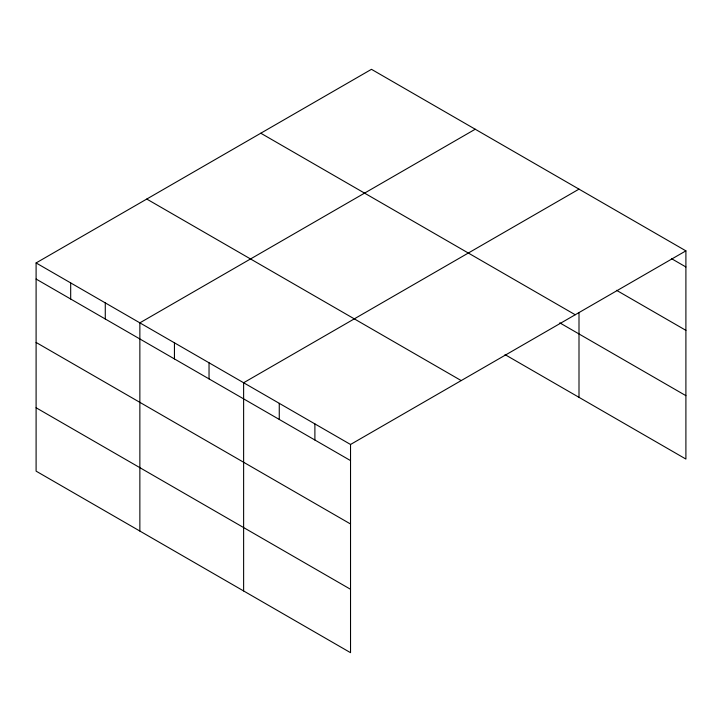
<?xml version="1.0" encoding="UTF-8"?>
<svg xmlns="http://www.w3.org/2000/svg" width="722" height="722" viewBox="0 0 722 722"><rect width="100%" height="100%" fill="white"/><g stroke="black" fill="none" stroke-linecap="round" stroke-linejoin="round"><path stroke-width="1.08" d="M36.1 262.943L350.531 444.481L350.531 652.679L36.1 471.141L36.1 262.943L371.469 69.321L685.9 250.859L685.9 459.057L505.021 354.619M475.229 129.229L139.86 322.851L139.86 531.049M578.999 189.137L243.621 382.759L243.621 590.957M350.531 444.481L685.9 250.859M671.451 258.62L685.9 266.969M616.552 290.316L685.9 330.351M260.795 133.218L575.226 314.756M559.776 322.851L685.9 395.665M146.774 199.055L461.205 380.584M36.1 279.053L350.531 460.591M36.1 342.445L350.531 523.982M36.1 407.759L350.531 589.287M578.999 312.545L578.999 397.335M314.891 423.904L314.891 440.014M279.261 403.336L279.261 419.446M209.037 362.787L209.037 378.897M174.444 342.824L174.444 358.933M105.277 302.888L105.277 318.998M70.684 282.916L70.684 299.025"/></g></svg>
